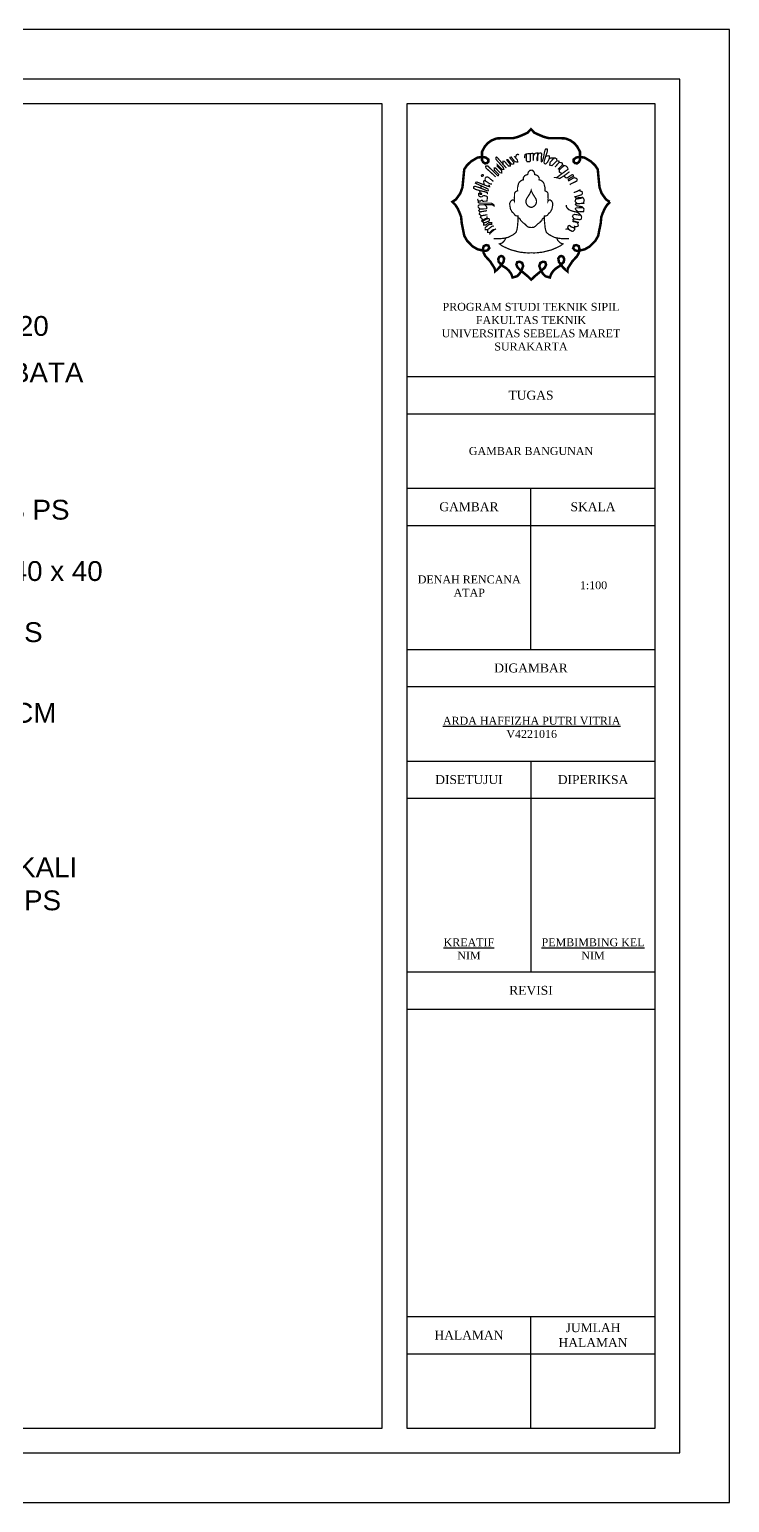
# Model space of a CAD drawing. Header units: millimetres. Extents: x -12161372 to 46643, y -9506984 to 15358.
# Drawn here: x 13812 to 15222, y -5766 to -2796 of the extents above; entities that cross this region are included whole.
import ezdxf

# ---------------------------------------------------------------- set-up
doc = ezdxf.new("R2010")
doc.units = ezdxf.units.MM
doc.layers.add('teks', color=255, linetype='Continuous', lineweight=5)
doc.styles.add('st3', font='arial.ttf', dxfattribs={"height": 10})
doc.styles.get("Standard").update_dxf_attribs({"font": 'arial.ttf'})

msp = doc.modelspace()

# ---------------------------------------------------------------- linework, layer by layer
for p, q in [((14572.416, -3496.327), (15072.416, -3496.327)), ((14572.416, -3571.327), (15072.416, -3571.327)), ((14572.416, -3721.327), (15072.416, -3721.327)), ((14822.416, -4046.327), (14822.416, -3721.327)), ((14572.416, -3796.327), (15072.416, -3796.327)), ((14572.416, -4046.327), (15072.416, -4046.327)), ((14572.416, -4121.327), (15072.416, -4121.327)), ((14572.416, -4271.327), (15072.416, -4271.327)), ((14822.416, -4271.327), (14822.416, -4696.327)), ((14572.416, -4346.327), (15072.416, -4346.327)), ((14572.416, -4696.327), (15072.416, -4696.327)), ((14572.416, -4771.327), (15072.416, -4771.327)), ((14572.416, -5391.327), (15072.416, -5391.327)), ((14822.416, -5616.327), (14822.416, -5391.327)), ((14572.416, -5466.327), (15072.416, -5466.327))]:
    msp.add_line(p, q)
for points in [[(11022.416, -5766.327), (15222.416, -5766.327), (15222.416, -2796.327), (11022.416, -2796.327)], [(11222.416, -5666.327), (15122.416, -5666.327), (15122.416, -2896.327), (11222.416, -2896.327)], [(11272.416, -5616.327), (14522.416, -5616.327), (14522.416, -2946.327), (11272.416, -2946.327)], [(14572.416, -5616.327), (15072.416, -5616.327), (15072.416, -2946.327), (14572.416, -2946.327)]]:
    msp.add_lwpolyline(points, close=True)
at = {"color": 0, "lineweight": -3}
for points, const_width in [([(14981.811, -3143.882), (14975.514, -3150.343), (14970.869, -3157.821), (14966.739, -3167.103), (14964.174, -3174.023), (14962.826, -3187.742), (14960.117, -3200.576), (14957.805, -3212.435), (14952.03, -3222.532), (14940.94, -3233.754), (14931.084, -3239.499), (14922.856, -3241.567), (14915.571, -3242.78), (14910.855, -3241.549), (14907.308, -3237.249), (14909.284, -3232.044), (14913.75, -3231.054), (14918.607, -3233.076), (14920.023, -3238.332), (14918.797, -3246.89), (14915.155, -3253.562), (14910.096, -3259.02), (14905.644, -3263.873), (14902.406, -3268.927), (14899.573, -3273.375), (14896.942, -3277.418), (14895.526, -3282.271), (14895.526, -3283.686), (14890.062, -3279.238), (14885.61, -3274.386), (14883.182, -3270.747), (14878.73, -3265.086), (14877.516, -3258.009), (14880.146, -3254.168), (14883.384, -3252.955), (14887.229, -3254.775), (14889.253, -3258.818), (14888.646, -3264.681), (14886.217, -3267.31), (14883.182, -3270.544), (14879.742, -3273.577), (14872.659, -3278.025), (14867.802, -3282.675), (14863.553, -3288.538), (14861.869, -3292.594), (14860.574, -3296.475), (14851.508, -3293.888), (14846.975, -3289.359), (14844.385, -3285.477), (14842.118, -3281.272), (14839.165, -3273.206), (14841.281, -3266.863), (14846.627, -3264.638), (14851.193, -3265.528), (14852.864, -3270.535), (14850.414, -3276.21), (14844.845, -3281.44), (14839.276, -3286.225), (14834.153, -3290.454), (14829.252, -3294.571), (14822.903, -3300.802), (14816.555, -3294.571), (14811.654, -3290.454), (14806.531, -3286.225), (14800.962, -3281.44), (14795.393, -3276.21), (14792.943, -3270.535), (14794.614, -3265.528), (14799.18, -3264.638), (14804.526, -3266.863), (14806.642, -3273.206), (14803.688, -3281.272), (14801.422, -3285.477), (14798.832, -3289.359), (14794.299, -3293.888), (14785.233, -3296.475), (14783.938, -3292.594), (14782.254, -3288.538), (14778.005, -3282.675), (14773.148, -3278.025), (14766.065, -3273.577), (14762.625, -3270.544), (14759.59, -3267.31), (14757.161, -3264.681), (14756.554, -3258.818), (14758.578, -3254.775), (14762.423, -3252.955), (14765.661, -3254.168), (14768.291, -3258.009), (14767.077, -3265.086), (14762.625, -3270.747), (14760.197, -3274.386), (14755.745, -3279.238), (14750.281, -3283.686), (14750.281, -3282.271), (14748.865, -3277.418), (14746.234, -3273.375), (14743.401, -3268.927), (14740.163, -3263.873), (14735.711, -3259.02), (14730.652, -3253.562), (14727.01, -3246.89), (14725.784, -3238.332), (14727.2, -3233.076), (14732.057, -3231.054), (14736.523, -3232.044), (14738.499, -3237.249), (14734.952, -3241.549), (14730.236, -3242.78), (14722.951, -3241.567), (14714.723, -3239.499), (14704.867, -3233.754), (14693.777, -3222.532), (14688.002, -3212.435), (14685.69, -3200.576), (14682.981, -3187.742), (14681.633, -3174.023), (14679.068, -3167.103), (14674.938, -3157.821), (14670.293, -3150.343), (14663.996, -3143.882), (14671.173, -3139.102), (14680.143, -3126.554), (14684.38, -3114.52), (14687.917, -3078.306), (14693.516, -3070.062), (14702.062, -3062.113), (14714.439, -3054.752), (14723.987, -3053.222), (14731.054, -3054.427), (14736.571, -3058.489), (14736.571, -3062.986), (14733.522, -3065.888), (14729.608, -3066.332), (14725.816, -3063.616), (14723.598, -3059.47), (14723.598, -3055.729), (14723.598, -3043.055), (14729.186, -3032.66), (14735.267, -3025.511), (14743.281, -3019.935), (14753.012, -3016.075), (14765.044, -3015.436), (14777.317, -3015.436), (14786.842, -3015.436), (14796.916, -3012.691), (14807.357, -3008.299), (14815.456, -3004.589), (14822.416, -2997.269), (14829.377, -3004.589), (14837.475, -3008.299), (14847.916, -3012.691), (14857.991, -3015.436), (14867.516, -3015.436), (14879.788, -3015.436), (14891.82, -3016.075), (14901.551, -3019.935), (14909.565, -3025.511), (14915.647, -3032.66), (14921.235, -3043.055), (14921.235, -3055.729), (14921.235, -3059.47), (14919.016, -3063.616), (14915.224, -3066.332), (14911.31, -3065.888), (14908.261, -3062.986), (14908.261, -3058.489), (14913.779, -3054.427), (14920.846, -3053.222), (14930.394, -3054.752), (14942.771, -3062.113), (14951.317, -3070.062), (14956.916, -3078.306), (14960.452, -3114.52), (14964.689, -3126.554), (14973.66, -3139.102), (14980.837, -3143.882)], 5), ([(14751.305, -3093.489), (14731.556, -3075.501), (14731.137, -3072.433), (14731.486, -3071.597), (14735.324, -3071.527), (14755.562, -3091.258), (14756.888, -3090.909), (14757.237, -3088.399), (14748.444, -3079.824), (14748.304, -3075.71), (14751.096, -3075.71), (14760.168, -3085.332), (14763.587, -3085.541), (14763.308, -3081.009), (14754.794, -3072.712), (14754.445, -3068.947), (14764.006, -3078.429), (14767.634, -3078.569), (14766.698, -3074.73), (14753.656, -3060.273), (14751.639, -3057.566), (14751.829, -3054.14), (14753.457, -3053.458), (14772.772, -3075.801)], 2.5), ([(14765.94, -3069.551), (14766.17, -3061.891), (14768.546, -3061.814), (14777.219, -3071.806), (14780.661, -3071.494), (14780.974, -3069.149), (14773.934, -3060.395), (14773.847, -3058.666), (14775.72, -3058.666), (14783.155, -3067.845), (14785.634, -3067.966), (14787.508, -3067.06), (14787.749, -3064.584), (14780.314, -3055.646), (14780.376, -3053.772), (14782.74, -3053.696), (14789.908, -3062.914), (14792.5, -3063.295), (14795.55, -3063.371), (14795.12, -3059.635), (14788.654, -3051.712)], 2.5), ([(14791.243, -3055.669), (14792.301, -3051.345), (14793.167, -3049.135), (14794.898, -3048.27), (14796.149, -3048.174), (14796.918, -3048.462), (14797.495, -3049.135), (14797.88, -3049.711)], 2.5), ([(14809.501, -3055.789), (14810.07, -3049.338), (14812.729, -3047.062), (14820.895, -3046.872), (14821.275, -3061.292), (14819.566, -3062.999), (14814.818, -3062.999), (14812.919, -3060.533), (14812.919, -3047.057)], 2.5), ([(14820.895, -3046.872), (14825.643, -3045.923), (14825.643, -3045.923), (14827.265, -3046.803), (14827.359, -3060.64)], 2.5), ([(14827.312, -3053.722), (14827.855, -3049.324), (14828.639, -3048.357), (14830.529, -3046.422), (14831.636, -3045.685), (14836.017, -3045.547), (14835.858, -3060.052), (14834.913, -3060.642), (14834.323, -3058.873), (14834.677, -3054.745), (14836.7, -3048.488), (14837.63, -3046.164), (14841.243, -3045.299), (14843.509, -3045.865), (14844.265, -3047.375), (14843.509, -3051.526), (14842.943, -3061.338), (14843.509, -3063.036), (14845.398, -3061.716), (14847.098, -3056.243), (14848.042, -3052.47), (14849.364, -3045.11), (14850.686, -3039.638), (14852.008, -3037.185), (14854.841, -3037.185), (14855.597, -3038.884), (14855.219, -3042.469), (14849.175, -3061.338), (14848.609, -3064.169), (14849.364, -3066.433), (14851.064, -3067.565), (14852.953, -3066.81), (14855.974, -3063.225), (14858.43, -3058.696), (14859.752, -3054.168), (14859.185, -3051.337), (14856.919, -3050.96), (14854.086, -3051.337), (14852.008, -3051.526)], 2.5), ([(14858.69, -3056.618), (14863.415, -3055.269), (14867.128, -3055.269), (14871.516, -3055.606), (14874.217, -3057.293), (14874.554, -3061.002), (14870.841, -3065.049), (14864.766, -3070.782), (14860.04, -3069.77), (14861.053, -3064.037), (14864.091, -3060.665), (14867.128, -3057.293), (14869.491, -3056.618)], 2.5), ([(14885.411, -3069.508), (14889.236, -3070.671), (14892.729, -3071.502), (14895.224, -3073.496), (14896.554, -3075.822), (14896.887, -3078.315), (14885.078, -3086.955), (14874.268, -3094.931), (14868.446, -3094.765)], 2.5), ([(14874.554, -3061.002), (14878.758, -3061.864), (14878.925, -3064.523), (14870.609, -3073.994)], 2.5), ([(14874.268, -3094.931), (14880.089, -3096.926), (14889.735, -3090.943), (14900.213, -3082.967)], 2.5), ([(14878.925, -3064.523), (14883.249, -3064.689), (14885.411, -3065.852), (14885.411, -3069.508), (14876.596, -3078.647)], 2.5), ([(14889.236, -3070.671), (14879.756, -3078.979), (14879.257, -3083.632), (14881.419, -3084.961), (14885.078, -3086.955)], 2.5), ([(14889.735, -3090.943), (14890.567, -3093.934), (14892.396, -3095.098), (14894.891, -3095.762), (14905.29, -3089.044), (14907.864, -3090.113), (14907.864, -3090.113), (14907.708, -3092.254), (14896.399, -3098.805)], 2.5), ([(14724.829, -3122.537), (14719.47, -3121.371), (14715.975, -3120.205), (14710.788, -3118.721), (14706.977, -3116.432), (14706.737, -3113.816), (14709.708, -3112.421), (14721.339, -3116.235), (14725.24, -3117.909), (14730.234, -3120.075), (14734.426, -3121.844)], 2.5), ([(14734.472, -3121.798), (14736.267, -3121.246), (14736.131, -3118.148), (14710.598, -3106.324), (14711.55, -3104.417), (14713.837, -3104.035), (14735.75, -3112.618), (14738.989, -3113.19), (14738.608, -3111.092), (14736.893, -3109.566)], 2.5), ([(14721.186, -3117.665), (14721.475, -3115.787), (14721.511, -3113.837), (14721.475, -3111.165)], 2.5), ([(14727.935, -3109.535), (14727.843, -3107.266), (14727.38, -3105.09), (14727.102, -3102.497), (14727.935, -3101.2), (14729.184, -3100.83), (14732.099, -3102.635), (14735.199, -3104.766), (14737.419, -3106.201), (14739.464, -3107.544), (14741.685, -3107.73), (14743.813, -3107.683)], 2.5), ([(14730.642, -3101.733), (14730.009, -3098.784), (14730.048, -3097.076), (14730.436, -3095.602), (14731.56, -3094.399), (14733.305, -3093.778), (14735.36, -3093.894), (14736.78, -3094.798), (14737.958, -3095.446), (14739.315, -3096.611), (14740.951, -3098.185), (14742.21, -3099.051), (14743.311, -3099.918), (14744.806, -3101.178), (14745.829, -3102.044), (14746.459, -3102.674)], 2.5), ([(14896.399, -3098.805), (14900.21, -3100.41), (14910.66, -3094.146)], 2.5), ([(14900.21, -3100.41), (14897.307, -3102.034)], 2.5), ([(14905.435, -3097.278), (14909.012, -3095.135), (14912.007, -3095.897), (14913.795, -3096.535), (14914.922, -3097.707), (14915.599, -3099.374), (14914.607, -3101.943), (14901.663, -3108.335), (14900.93, -3109.707)], 2.5), ([(14922.074, -3119.113), (14915.584, -3122.686), (14908.445, -3125.284)], 2.5), ([(14715.148, -3137.809), (14715.3, -3140.833), (14716.81, -3141.891), (14718.17, -3142.345), (14719.982, -3142.496), (14721.493, -3141.891), (14722.248, -3140.833), (14722.852, -3140.682), (14724.363, -3140.682), (14724.816, -3141.589), (14725.571, -3142.647), (14733.577, -3142.496), (14734.181, -3138.867), (14734.332, -3136.146), (14734.634, -3134.332), (14733.728, -3132.971), (14731.764, -3132.064), (14729.499, -3131.61), (14726.78, -3131.61), (14724.967, -3132.064), (14723.456, -3133.727), (14721.342, -3133.878), (14718.925, -3133.122), (14717.565, -3131.761), (14716.81, -3130.249), (14716.81, -3128.889), (14716.961, -3127.226), (14718.321, -3126.621), (14721.04, -3126.621), (14722.852, -3126.772), (14723.285, -3128.147)], 2.5), ([(14716.055, -3141.362), (14716.438, -3145.5), (14720.414, -3146.585), (14742.823, -3146.464), (14747.884, -3150.082), (14748.004, -3152.132), (14743.787, -3149.479), (14725.474, -3149.841), (14719.329, -3149.841), (14717.281, -3150.564), (14715.956, -3152.132), (14716.076, -3154.544), (14719.209, -3158.282), (14732.101, -3157.921), (14733.667, -3156.112), (14732.944, -3153.7), (14729.662, -3149.758)], 2.5), ([(14719.726, -3127.717), (14719.726, -3124.775), (14718.991, -3122.275), (14718.403, -3120.804)], 2.5), ([(14719.726, -3127.717), (14720.097, -3128.393), (14721.285, -3129.068), (14722.509, -3129.068), (14723.285, -3128.147)], 2.5), ([(14724.829, -3122.537), (14730.013, -3123.746), (14731.335, -3124.334), (14734.274, -3125.217), (14734.862, -3127.276), (14734.421, -3128.306)], 2.5), ([(14918.829, -3120.9), (14922.186, -3122.199), (14925.384, -3123.159), (14926.024, -3127.32), (14924.425, -3129.561), (14919.628, -3131.161), (14910.93, -3133.886), (14913.163, -3136.05), (14926.348, -3134.876), (14928.422, -3137.243), (14929.701, -3140.443), (14928.742, -3144.124), (14927.143, -3146.685)], 2.5), ([(14925.384, -3136.122), (14912.433, -3138.523), (14911.314, -3142.924), (14912.593, -3144.604), (14915.739, -3147.753)], 2.5), ([(14930.341, -3146.525), (14911.314, -3148.125)], 2.5), ([(14911.314, -3148.125), (14914.199, -3151.863), (14925.344, -3153.579), (14929.058, -3157.869), (14929.058, -3157.869), (14928.629, -3163.461)], 2.5), ([(14719.804, -3164.133), (14717.257, -3161.605), (14719.209, -3158.282)], 2.5), ([(14722.235, -3171.973), (14718.183, -3168.729), (14719.804, -3164.133), (14733.85, -3161.699)], 2.5), ([(14724.666, -3178.192), (14720.344, -3175.218), (14722.235, -3171.973), (14734.661, -3169.81)], 2.5), ([(14724.666, -3178.192), (14723.184, -3182.453), (14724.383, -3183.916), (14727.309, -3185.764), (14729.827, -3185.777), (14732.526, -3184.739), (14734.186, -3183.7), (14735.639, -3183.284), (14737.611, -3182.765), (14738.857, -3180.791), (14738.857, -3178.921), (14736.989, -3177.467), (14734.909, -3177.803), (14732.228, -3178.967), (14729.75, -3180.283), (14728.131, -3181.347), (14726.26, -3182.46), (14724.383, -3183.916)], 2.5), ([(14723.184, -3182.453), (14723.989, -3181.83), (14724.793, -3181.206), (14725.727, -3180.635), (14726.661, -3180.064), (14727.751, -3179.389), (14728.841, -3178.713), (14730.138, -3178.09), (14731.436, -3177.467), (14732.785, -3176.947), (14734.134, -3176.428), (14734.105, -3175.426), (14734.04, -3174.329), (14732.427, -3174.006)], 2.5), ([(14747.051, -3217.997), (14758.638, -3218.273), (14767.19, -3217.446), (14776.293, -3215.517), (14786.776, -3210.005), (14792.294, -3205.595), (14793.949, -3200.909), (14795.053, -3195.397), (14795.604, -3189.057), (14796.432, -3181.065), (14796.432, -3175.552), (14796.432, -3172.52)], 2.5), ([(14898.756, -3217.997), (14887.169, -3218.273), (14878.617, -3217.446), (14869.514, -3215.517), (14859.031, -3210.005), (14853.513, -3205.595), (14851.858, -3200.909), (14850.754, -3195.397), (14850.203, -3189.057), (14849.375, -3181.065), (14849.375, -3175.552), (14849.375, -3172.52)], 2.5), ([(14929.267, -3163.427), (14913.356, -3164.272), (14908.005, -3163.145), (14903.077, -3161.595), (14898.571, -3159.622), (14895.614, -3156.662), (14893.502, -3153.28), (14893.502, -3150.038)], 2.5), ([(14922.508, -3170.544), (14917.439, -3170.192), (14910.258, -3169.205), (14907.02, -3170.755), (14906.034, -3173.433), (14908.568, -3177.097), (14910.117, -3178.366)], 2.5), ([(14922.227, -3180.057), (14910.117, -3178.366), (14906.879, -3179.352), (14907.301, -3181.043), (14908.709, -3182.735), (14918.988, -3185.412)], 2.5), ([(14927.201, -3155.724), (14913.215, -3155.957), (14911.666, -3157.93), (14913.919, -3161.313), (14918.326, -3164.008)], 2.5), ([(14913.356, -3164.272), (14918.284, -3166.668), (14921.382, -3169.205), (14923.635, -3171.883), (14924.339, -3174.279), (14924.057, -3176.815), (14923.635, -3178.507), (14922.227, -3180.057)], 2.5), ([(14735.017, -3199.937), (14730.177, -3199.937), (14730.177, -3195.811), (14738.602, -3188.994), (14743.083, -3188.994), (14743.083, -3185.764), (14737.526, -3185.764), (14731.073, -3190.788), (14727.309, -3190.788), (14727.309, -3185.764)], 2.5), ([(14748.639, -3199.937), (14745.772, -3199.937), (14739.139, -3205.858), (14735.196, -3205.499), (14735.017, -3199.937), (14743.979, -3193.12), (14747.564, -3192.402)], 2.5), ([(14738.96, -3209.805), (14739.677, -3207.652), (14748.639, -3199.937), (14752.045, -3198.502)], 2.5), ([(14910.64, -3198.501), (14909.135, -3196.274), (14902.942, -3194.306), (14900.387, -3191.453), (14897.438, -3192.338), (14896.455, -3195.88), (14899.404, -3200.308), (14905.886, -3203.649), (14899.404, -3200.308), (14896.66, -3198.81), (14894.188, -3198.76), (14892.018, -3199.303)], 2.5), ([(14918.988, -3185.412), (14905.511, -3183.395)], 2.5), ([(14909.861, -3191.872), (14910.64, -3198.501), (14910.25, -3200.295), (14908.302, -3202.167), (14907.133, -3203.337), (14905.886, -3203.649)], 2.5), ([(14913.849, -3184.073), (14916.172, -3186.646), (14917.263, -3188.986), (14917.653, -3191.482), (14917.108, -3193.042), (14915.082, -3193.588), (14912.822, -3193.978), (14910.153, -3194.359)], 2.5), ([(14771.637, -3216.593), (14769.69, -3221.131), (14767.743, -3223.508), (14764.715, -3226.534), (14761.038, -3228.046), (14758.875, -3228.695), (14764.499, -3232.801), (14770.771, -3235.826), (14776.611, -3238.42), (14782.235, -3240.797), (14789.157, -3242.526), (14794.415, -3243.913), (14800.077, -3245.328), (14806.117, -3245.988), (14812.629, -3246.742), (14818.67, -3246.836), (14822.903, -3246.582), (14827.137, -3246.836), (14833.178, -3246.742), (14839.69, -3245.988), (14845.73, -3245.328), (14851.392, -3243.913), (14856.65, -3242.526), (14863.572, -3240.797), (14869.196, -3238.42), (14875.036, -3235.826), (14881.308, -3232.801), (14886.932, -3228.695), (14884.769, -3228.046), (14881.092, -3226.534), (14878.064, -3223.508), (14876.117, -3221.131), (14874.17, -3216.593)], 2.5)]:
    msp.add_lwpolyline(points, dxfattribs=dict(at, const_width=const_width))
at = {"color": 0, "lineweight": -3, "const_width": 2.5}
for points in [[(14722.711, -3092.352), (14722.552, -3090.762), (14723.505, -3089.331), (14725.729, -3089.013), (14726.618, -3089.806), (14726.693, -3090.631), (14726.364, -3091.239), (14725.193, -3091.98), (14724.368, -3092.279), (14723.187, -3092.511), (14722.711, -3092.352)], [(14822.903, -3195.581), (14822.418, -3195.6), (14820.29, -3195.387), (14818.162, -3195.174), (14816.886, -3194.749), (14815.609, -3193.686), (14814.12, -3192.836), (14812.63, -3191.136), (14809.865, -3188.341), (14806.035, -3185.791), (14804.333, -3183.877), (14801.567, -3181.327), (14800.503, -3178.351), (14796.637, -3175.448), (14796.532, -3172.516), (14795.242, -3172.243), (14793.744, -3172.243), (14792.349, -3171.985), (14790.18, -3170.953), (14787.95, -3167.51), (14785.823, -3165.597), (14783.695, -3163.471), (14782.844, -3161.133), (14781.567, -3159.645), (14780.716, -3156.669), (14780.504, -3154.755), (14779.865, -3151.78), (14779.655, -3148.55), (14779.655, -3146.424), (14780.506, -3144.511), (14781.357, -3143.023), (14782.421, -3141.747), (14783.697, -3140.685), (14785.612, -3139.834), (14787.953, -3140.472), (14789.016, -3142.598), (14789.016, -3141.535), (14788.804, -3140.472), (14789.016, -3138.559), (14788.804, -3136.858), (14789.016, -3134.945), (14789.229, -3131.119), (14789.229, -3127.718), (14789.442, -3126.017), (14790.293, -3124.955), (14791.144, -3123.679), (14793.272, -3122.616), (14795.399, -3121.553), (14795.186, -3119.428), (14795.186, -3116.664), (14795.399, -3114.113), (14796.037, -3112.838), (14796.037, -3111.563), (14796.676, -3109.862), (14796.889, -3107.736), (14797.952, -3105.823), (14799.016, -3104.123), (14801.357, -3101.997), (14803.91, -3100.296), (14807.101, -3099.446), (14806.888, -3097.746), (14806.888, -3095.407), (14808.378, -3093.069), (14810.08, -3090.943), (14812.42, -3089.881), (14815.824, -3088.818), (14816.037, -3086.905), (14817.314, -3083.504), (14820.08, -3080.528), (14822.903, -3079.963), (14825.727, -3080.528), (14828.493, -3083.504), (14829.77, -3086.905), (14829.983, -3088.818), (14833.387, -3089.881), (14835.727, -3090.943), (14837.429, -3093.069), (14838.919, -3095.407), (14838.919, -3097.746), (14838.706, -3099.446), (14841.897, -3100.296), (14844.45, -3101.997), (14846.791, -3104.123), (14847.855, -3105.823), (14848.918, -3107.736), (14849.131, -3109.862), (14849.77, -3111.563), (14849.77, -3112.838), (14850.408, -3114.113), (14850.621, -3116.664), (14850.621, -3119.428), (14850.408, -3121.553), (14852.535, -3122.616), (14854.663, -3123.679), (14855.514, -3124.955), (14856.365, -3126.017), (14856.578, -3127.718), (14856.578, -3131.119), (14856.791, -3134.945), (14857.003, -3136.858), (14856.791, -3138.559), (14857.003, -3140.472), (14856.791, -3141.535), (14856.791, -3142.598), (14857.854, -3140.472), (14860.195, -3139.834), (14862.11, -3140.685), (14863.386, -3141.747), (14864.45, -3143.023), (14865.301, -3144.511), (14866.152, -3146.424), (14866.152, -3148.55), (14865.942, -3151.78), (14865.303, -3154.755), (14865.091, -3156.669), (14864.24, -3159.645), (14862.963, -3161.133), (14862.112, -3163.471), (14859.984, -3165.597), (14857.857, -3167.51), (14855.627, -3170.953), (14853.458, -3171.985), (14852.063, -3172.243), (14850.565, -3172.243), (14849.275, -3172.516), (14849.17, -3175.448), (14845.304, -3178.351), (14844.24, -3181.327), (14841.474, -3183.877), (14839.772, -3185.791), (14835.942, -3188.341), (14833.177, -3191.136), (14831.687, -3192.836), (14830.198, -3193.686), (14828.921, -3194.749), (14827.645, -3195.174), (14825.517, -3195.387), (14823.389, -3195.6)], [(14822.903, -3155.031), (14821.894, -3154.98), (14820.75, -3154.537), (14821.894, -3154.98), (14820.75, -3154.537), (14819.247, -3153.826), (14819.247, -3153.826), (14818.154, -3153.244), (14816.927, -3152.548), (14815.889, -3151.598), (14814.971, -3150.594), (14813.993, -3149.216), (14813.162, -3147.701), (14812.575, -3145.894), (14812.331, -3143.891), (14812.331, -3142.132), (14812.575, -3140.52), (14812.966, -3139.153), (14813.651, -3137.638), (14814.433, -3136.173), (14815.124, -3135.177), (14816.053, -3133.955), (14817.128, -3132.099), (14818.155, -3130.536), (14819.035, -3129.168), (14819.915, -3127.703), (14820.747, -3125.895), (14821.578, -3124.136), (14822.36, -3122.573), (14822.903, -3120.63), (14823.447, -3122.573), (14824.229, -3124.136), (14825.06, -3125.895), (14825.892, -3127.703), (14826.772, -3129.168), (14827.652, -3130.536), (14828.679, -3132.099), (14829.754, -3133.955), (14830.683, -3135.177), (14831.374, -3136.173), (14832.156, -3137.638), (14832.841, -3139.153), (14833.232, -3140.52), (14833.476, -3142.132), (14833.476, -3143.891), (14833.232, -3145.894), (14832.645, -3147.701), (14831.814, -3149.216), (14830.836, -3150.594), (14829.918, -3151.598), (14828.88, -3152.548), (14827.653, -3153.244), (14826.56, -3153.826), (14826.56, -3153.826), (14825.057, -3154.537), (14823.913, -3154.98), (14825.057, -3154.537), (14823.913, -3154.98)]]:
    msp.add_lwpolyline(points, close=True, dxfattribs=at)

# ---------------------------------------------------------------- texts
at = {"attachment_point": 5}
for s, insert, char_height, width in [('{\\fTimes New Roman|b0|i0|c0|p18;PROGRAM STUDI TEKNIK SIPIL\\PFAKULTAS TEKNIK\\PUNIVERSITAS SEBELAS MARET\\PSURAKARTA}', (14822.416, -3395.676), 16, 500), ('{\\fTimes New Roman|b0|i0|c0|p18;TUGAS}', (14822.416, -3533.827), 18, 500), ('{\\fTimes New Roman|b0|i0|c0|p18;GAMBAR BANGUNAN}', (14822.416, -3646.327), 16, 500), ('{\\fTimes New Roman|b0|i0|c0|p18;GAMBAR}', (14697.416, -3758.827), 18, 250), ('{\\fTimes New Roman|b0|i0|c0|p18;SKALA}', (14947.416, -3758.827), 18, 250), ('{\\fTimes New Roman|b0|i0|c0|p18;DENAH RENCANA ATAP}', (14698.016, -3918.476), 16, 250), ('{\\fTimes New Roman|b0|i0|c0|p18;1:100}', (14948.407, -3917.031), 16, 250), ('{\\fTimes New Roman|b0|i0|c0|p18;DIGAMBAR}', (14822.416, -4083.827), 18, 500), ('{\\fTimes New Roman|b0|i0|c0|p18;\\LARDA HAFFIZHA PUTRI VITRIA\\l\\PV4221016}', (14823.815, -4203.558), 16, 500), ('{\\fTimes New Roman|b0|i0|c0|p18;DISETUJUI}', (14697.416, -4308.827), 18, 250), ('{\\fTimes New Roman|b0|i0|c0|p18;DIPERIKSA}', (14947.416, -4308.827), 18, 250), ('{\\fTimes New Roman|b0|i0|c0|p18;\\LKREATIF\\l\\PNIM}', (14697.416, -4650.112), 16, 250), ('{\\fTimes New Roman|b0|i0|c0|p18;\\LPEMBIMBING KEL\\l\\PNIM}', (14947.416, -4650.112), 16, 250), ('{\\fTimes New Roman|b0|i0|c0|p18;REVISI}', (14822.416, -4733.827), 18, 500), ('{\\fTimes New Roman|b0|i0|c0|p18;JUMLAH\\PHALAMAN}', (14947.416, -5428.827), 18, 250), ('{\\fTimes New Roman|b0|i0|c0|p18;HALAMAN}', (14697.416, -5428.827), 18, 250)]:
    msp.add_mtext(s, dxfattribs=dict(at, insert=insert, char_height=char_height, width=width))
at = {"layer": 'teks', "char_height": 40, "attachment_point": 5, "style": 'st3'}
for s, width, insert in [('RING BALOK 15/20', 546.87182, (13602.403, -3394.336)), ('PASANGAN BATU BATA\\P1 PC : 8 PS', 694.07006, (13602.403, -3521.548)), ('TRASRAM 1 PC : 3 PS\\P120 CM', 666.11349, (13602.403, -3798.21)), ('KERAMIK MARMER 40 x 40\\P2CM', 759.82066, (13602.403, -3921.89)), ('SPESI 1 PC : 3 PS\\P3 CM', 613.36289, (13602.403, -4045.126)), ('PASIR URUG 10 CM', 585.29234, (13602.403, -4174.325)), ('PASANGAN BATU KALI\\P1 PC : 3 KWR : 10 PS', 716.97558, (13602.403, -4519.145))]:
    msp.add_mtext_dynamic_manual_height_columns(s, width=width, gutter_width=15, heights=[0], dxfattribs=dict(at, insert=insert))

doc.saveas('drawing.dxf')
